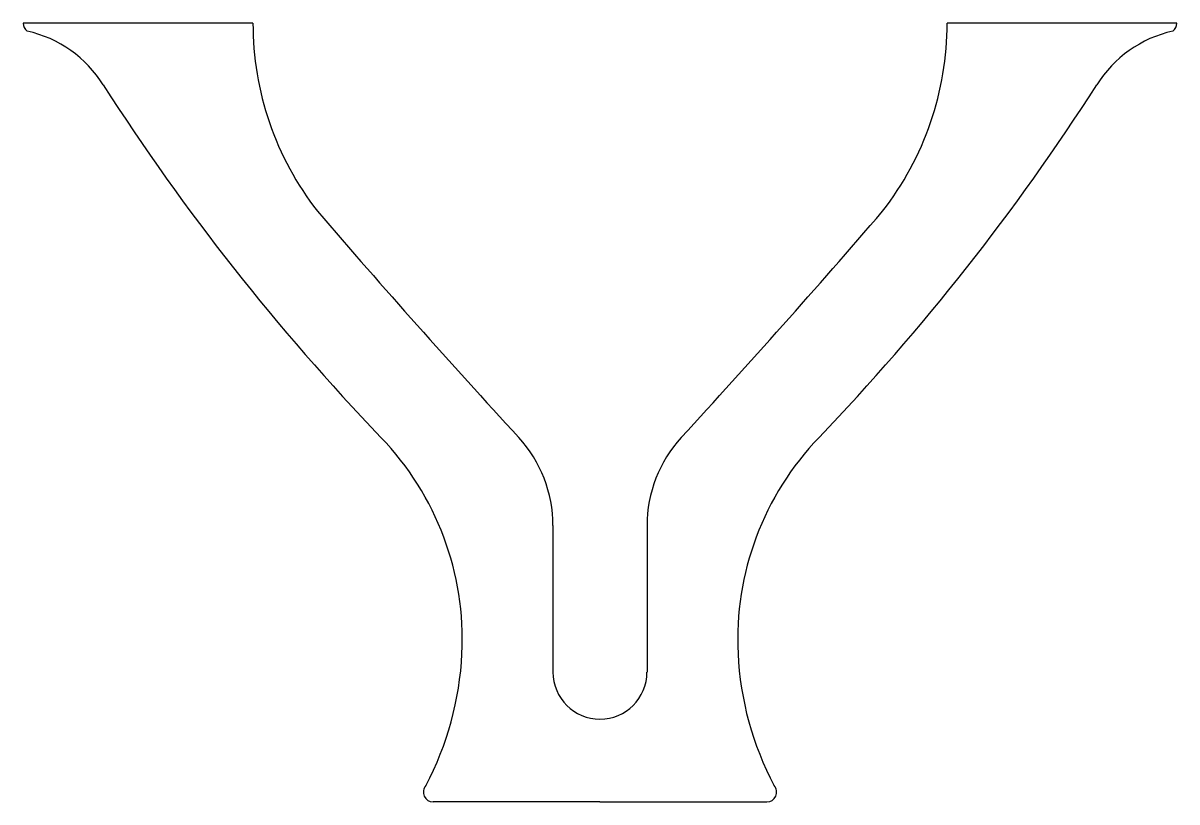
# Model space of a CAD drawing. Header units: inches. Extents: x 0 to 44.5, y -30 to 0.
import ezdxf

# ---------------------------------------------------------------- set-up
doc = ezdxf.new("R2010")
doc.units = ezdxf.units.IN
doc.header["$MEASUREMENT"] = 0

msp = doc.modelspace()

# ---------------------------------------------------------------- linework, layer by layer
for p, q in [((8.862, 0), (0, 0)), ((44.482, 0), (35.62, 0)), ((20.429, -19.352), (20.429, -25)), ((24.054, -19.352), (24.054, -25)), ((22.241, -30), (15.807, -30)), ((22.241, -30), (28.676, -30))]:
    msp.add_line(p, q)
for centre, radius, start, end in [((0.375, 0), 0.375, 180, 235.5734), ((-0.853, -4.851), 4.654, 32.039, 77.3887), ((20.623, -0.014), 11.761, 179.9337, 217.9595), ((23.86, -0.014), 11.761, 322.0405, 0.0663), ((45.336, -4.851), 4.654, 102.6113, 147.961), ((44.107, 0), 0.375, 304.4266, 0), ((77.96, 45.649), 88.951, 212.68192, 223.83648), ((-33.478, 45.649), 88.951, 316.16352, 327.31808), ((277.694, 221.946), 351.381, 220.71266, 222.61576), ((-233.211, 221.946), 351.381, 317.38424, 319.28734), ((5.683, -23.75), 11.25, 357.2494, 43.8365), ((15.429, -19.352), 5, 0, 42.6158), ((29.054, -19.352), 5, 137.3842, 180), ((38.799, -23.75), 11.25, 136.1635, 182.7506), ((4.817, -23.709), 12.117, 332.121, 357.2494), ((39.665, -23.709), 12.117, 182.7506, 207.879), ((22.241, -25), 1.812, 180, 0), ((15.807, -29.625), 0.375, 138.069, 270), ((28.676, -29.625), 0.375, 270, 41.931)]:
    msp.add_arc(centre, radius, start, end)

doc.saveas('drawing.dxf')
